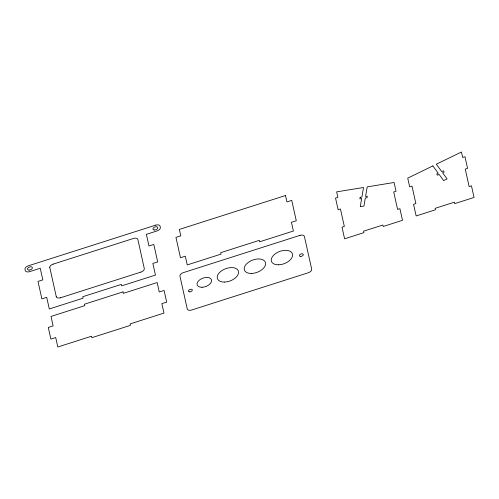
<?xml version="1.0" encoding="UTF-8"?>
<svg xmlns="http://www.w3.org/2000/svg" width="499" height="499" viewBox="0 0 499 499"><rect width="100%" height="100%" fill="white"/><g stroke="black" fill="none" stroke-linecap="round" stroke-linejoin="round"><path stroke-width="0.75" d="M53.168 264.114L133.458 238.472A3.986 2.327 -20.4 0 1 137.867 239.458L144.298 268.618A3.986 2.327 -20.4 0 1 140.936 272.055M60.647 297.728L140.936 272.086M49.806 267.583L56.287 296.724M60.641 297.697A3.986 2.327 -20.4 0 1 56.237 296.743M49.75 267.601A3.986 2.327 -20.4 0 1 53.168 264.146M360.153 197.355L359.891 198.889L361.638 198.602L360.272 206.655L363.946 206.056L365.312 198.003L367.052 197.716L367.314 196.182L365.574 196.469L367.202 186.882L394.085 182.491L396.025 191.223L393.711 191.959L397.597 209.418L399.911 208.676L402.506 220.315L383.201 226.477L382.876 225.024L363.578 231.187L363.902 232.64L344.603 238.803L342.015 227.17L344.329 226.427L340.443 208.975L338.129 209.711L335.54 198.078L337.854 197.336L336.638 191.866L363.522 187.481L361.894 197.068L360.153 197.355M432.87 165.905L407.733 178.137L409.673 186.863L411.993 186.121L415.873 203.58L413.559 204.316L416.147 215.955L435.452 209.792L435.128 208.333L454.427 202.17L454.751 203.623L474.05 197.461L471.461 185.828L469.141 186.564L465.255 169.111L467.575 168.369L464.981 156.736L462.667 157.472L461.45 152.002L436.313 164.233L441.709 171.581L443.337 170.789L444.197 171.962L442.569 172.754L447.104 178.923L443.661 180.594L439.132 174.425L437.504 175.218L436.637 174.045L438.265 173.253L432.87 165.905M155.707 225.136L28.324 265.817A4.061 2.37 -20.4 0 0 24.981 269.379L25.243 270.539A4.061 2.37 -20.4 0 0 29.622 271.637L40.238 268.244L42.827 279.883L37.999 281.424L41.885 298.876L46.713 297.335L49.301 308.975L83.077 298.184L82.753 296.73L121.351 284.405L121.675 285.858L155.451 275.074L152.862 263.435L157.684 261.894L153.798 244.441L148.976 245.982L146.388 234.343L156.998 230.956A4.061 2.37 -20.4 0 0 160.341 227.394L160.085 226.228A4.061 2.37 -20.4 0 0 155.707 225.136M285.497 195.521L179.347 229.421L180.775 235.827L175.947 237.368L180.482 257.727L185.31 256.187L187.25 264.919L221.026 254.128L220.701 252.675L259.299 240.35L259.623 241.803L293.4 231.018L291.453 222.286L296.281 220.745L291.747 200.38L286.925 201.927L285.497 195.521M123.022 291.89L84.418 304.222L84.743 305.675L51.004 316.447L53.112 325.903L48.284 327.444L50.879 339.083L55.701 337.542L57.809 346.998L91.542 336.22L91.866 337.673L130.47 325.348L130.145 323.895L163.959 313.098L161.851 303.642L166.678 302.101L164.084 290.462L159.262 292.002L157.154 282.546L123.347 293.35L123.022 291.89M300.024 235.36L183.308 272.641A4.061 2.37 -20.4 0 0 179.964 276.197L187.25 308.925A4.061 2.37 -20.4 0 0 191.628 310.022L308.351 272.741A4.061 2.37 -20.4 0 0 311.688 269.186L304.402 236.457A4.061 2.37 -20.4 0 0 300.024 235.36M29.173 270.065A2.539 1.478 -20.4 0 0 32.323 267.545A2.539 1.478 -20.4 0 0 28.318 267.645A2.539 1.478 -20.4 0 0 29.173 270.065M154.628 229.995A2.539 1.478 -20.4 0 0 157.771 227.482A2.539 1.478 -20.4 0 0 153.767 227.581A2.539 1.478 -20.4 0 0 154.628 229.995M189.757 291.859A2.033 1.185 -20.4 0 0 192.277 289.844A2.033 1.185 -20.4 0 0 189.071 289.925A2.033 1.185 -20.4 0 0 189.757 291.859M300.735 256.417A2.033 1.185 -20.4 0 0 303.249 254.403A2.033 1.185 -20.4 0 0 300.049 254.484A2.033 1.185 -20.4 0 0 300.735 256.417M202.033 287.287A7.616 4.441 -20.4 0 0 211.476 279.733A7.616 4.441 -20.4 0 0 199.463 280.033A7.616 4.441 -20.4 0 0 202.033 287.287M224.525 282.066A11.165 6.518 -20.4 0 0 238.366 270.988A11.165 6.518 -20.4 0 0 220.751 271.431A11.165 6.518 -20.4 0 0 224.525 282.066M278.561 264.807A11.165 6.518 -20.4 0 0 292.408 253.729A11.165 6.518 -20.4 0 0 274.787 254.172A11.165 6.518 -20.4 0 0 278.561 264.807M251.54 273.44A11.165 6.518 -20.4 0 0 265.387 262.362A11.165 6.518 -20.4 0 0 247.766 262.798A11.165 6.518 -20.4 0 0 251.54 273.44"/></g></svg>
